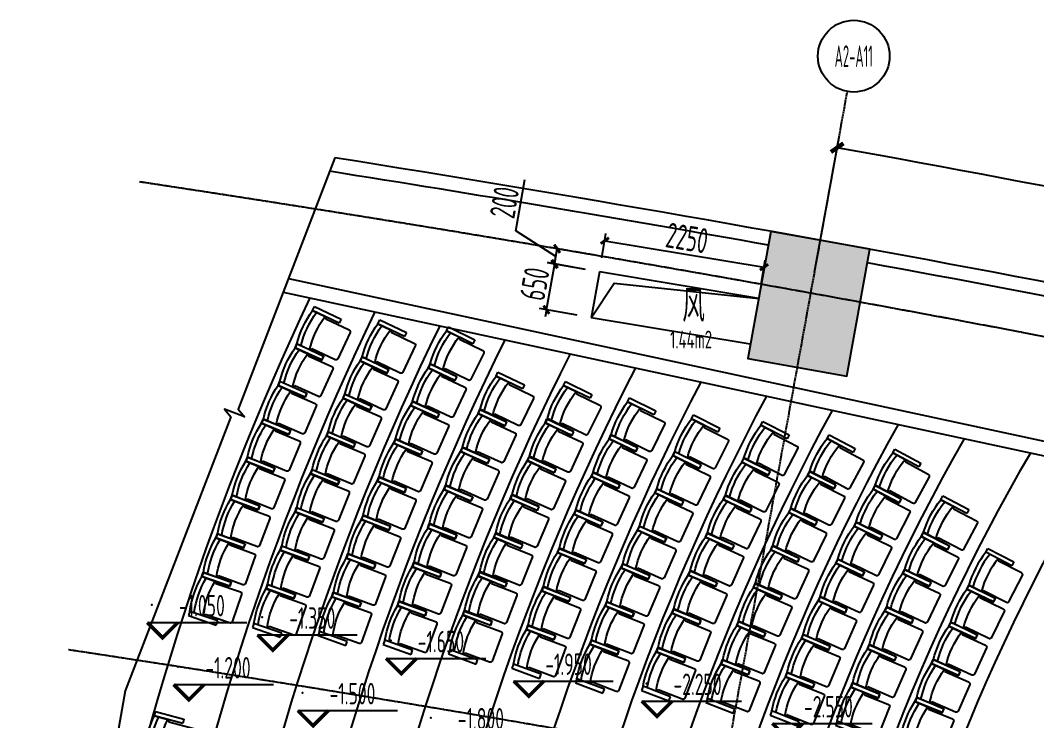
# Model space of a CAD drawing. Header units: millimetres. Extents: x 11639278 to 23698211, y -13072636 to -5537337.
# Drawn here: x 11766570 to 11780736, y -6315332 to -6305566 of the extents above; entities that cross this region are included whole.
import ezdxf
from ezdxf.enums import TextEntityAlignment as Align

# ---------------------------------------------------------------- set-up
doc = ezdxf.new("R2010")
doc.units = ezdxf.units.MM
doc.header["$LTSCALE"] = 10
doc.linetypes.add('A2-RI-F1$0$CENTER', pattern=[2, 1.25, -0.25, 0.25, -0.25])
doc.linetypes.add('A2-RI-F1$0$DOTE', pattern=[2.4200000000000004, 2, -0.2, 0.02, -0.2])
for name, color, linetype in [('A2-RB-F1$0$A-DIMS-100', 1, 'Continuous'), ('A2-RI-F1$0$$2$A-SYMB', 4, 'Continuous'), ('A2-RI-F1$0$123', 251, 'Continuous'), ('A2-RI-F1$0$A-DIMS-100', 1, 'Continuous'), ('A2-RI-F1$0$A-GRID', 1, 'A2-RI-F1$0$CENTER'), ('A2-RI-F1$0$A-HATH-GRAY', 8, 'Continuous'), ('A2-RI-F1$0$A-HOLE', 2, 'Continuous'), ('A2-RI-F1$0$A-STRS', 50, 'Continuous'), ('A2-RI-F1$0$A-SYMB', 4, 'Continuous'), ('A2-RI-F1$0$A-SYMB-AREA', 4, 'Continuous'), ('A2-RI-F1$0$A-SYMB-NAME', 4, 'Continuous'), ('A2-RI-F1$0$A-SYMB-VOID', 35, 'Continuous'), ('A2-RI-F1$0$A-WALL', 7, 'Continuous'), ('A2-RI-F1$0$an-flor-strs-trds', 1, 'Continuous')]:
    doc.layers.add(name, color=color, linetype=linetype)
doc.styles.add('A2-RB-F1$0$XD2008', font='hzs.shx', dxfattribs={"width": 0.7, "bigfont": 'hztxt.shx'})
doc.styles.add('A2-RI-F1$0$$0$XD2008', font='hzs.shx', dxfattribs={"width": 0.7, "bigfont": 'hztxt.shx'})
doc.styles.add('A2-RI-F1$0$ECADI', font='hzs.shx', dxfattribs={"width": 0.7, "bigfont": 'hztxt.shx'})
doc.styles.add('A2-RI-F1$0$XD2008', font='hzs.shx', dxfattribs={"width": 0.7, "bigfont": 'hztxt.shx'})
doc.dimstyles.new('A2-RB-F1$0$XD100$0', dxfattribs={"dimscale": 100, "dimtxt": 3.5, "dimasz": 1, "dimexe": 1, "dimexo": 2, "dimgap": 0.5, "dimtad": 1, "dimdec": 0, "dimdsep": 46, "dimtxsty": 'A2-RB-F1$0$XD2008', "dimblk1": 'A2-RB-F1$0$_ArchTick', "dimblk2": 'A2-RB-F1$0$_ArchTick', "dimsah": 1, "dimcen": 2.5, "dimclrt": 4, "dimaunit": 1, "dimadec": 0, "dimazin": 0, "dimtfac": 1, "dimtdec": 0, "dimtix": 1, "dimtmove": 1, "dimatfit": 3, "dimfxl": 0, "dimtolj": 1, "dimtzin": 0, "dimarcsym": 0})
doc.dimstyles.new('A2-RI-F1$0$XD150', dxfattribs={"dimscale": 150, "dimtxt": 3, "dimasz": 1.5, "dimexe": 1, "dimexo": 2, "dimgap": 0.5, "dimtad": 1, "dimdec": 0, "dimdsep": 46, "dimtxsty": 'A2-RI-F1$0$XD2008', "dimcen": 2.5, "dimclrt": 4, "dimaunit": 1, "dimadec": 0, "dimazin": 0, "dimtfac": 1, "dimtdec": 0, "dimtix": 1, "dimtmove": 2, "dimatfit": 3, "dimfxl": 0, "dimtolj": 1, "dimtzin": 0, "dimarcsym": 0})

# ---------------------------------------------------------------- blocks, each defined once
blk = doc.blocks.new('A2-RB-F1$0$_ArchTick')
at = {"color": 0, "linetype": 'ByBlock', "const_width": 0.4}
blk.add_lwpolyline([(-0.5, -0.5), (0.5, 0.5)], dxfattribs=at)
blk = doc.blocks.new('*D720')
at = {"layer": 'A2-RB-F1$0$A-DIMS-100', "color": 0, "lineweight": -2, "transparency": 16777216}
for p, q in [((11774018.22373601, -6308961.625550547), (11774036.03612389, -6308863.224743446)), ((11773902.43159607, -6309601.294981929), (11774018.22373601, -6308961.625550547)), ((11774447.04138839, -6309039.249571919), (11773919.82292891, -6308943.813162668)), ((11774331.24924845, -6309678.919003302), (11773804.03078897, -6309583.48259405)), ((11773902.43159607, -6309601.294981929), (11773884.61920819, -6309699.695789029))]:
    blk.add_line(p, q, dxfattribs=at)
at = {"layer": 'Defpoints', "color": 0, "transparency": 16777216}
for p in [(11774018.22373601, -6308961.625550547), (11774643.84300259, -6309074.874347677), (11774528.05086265, -6309714.543779059)]:
    blk.add_point(p, dxfattribs=at)
at = {"layer": 'A2-RB-F1$0$A-DIMS-100', "color": 0, "lineweight": -2, "transparency": 16777216, "xscale": 100, "yscale": 100, "zscale": 100}
for p, rotation in [((11774018.22373601, -6308961.625550547), 259.739499916916), ((11773902.43159607, -6309601.294981929), 79.73949991691603)]:
    blk.add_blockref('A2-RB-F1$0$_ArchTick', p, dxfattribs=dict(at, rotation=rotation))
at = {"layer": 'A2-RB-F1$0$A-DIMS-100', "color": 4, "transparency": 16777216, "insert": (11773738.92585006, -6309241.382393511), "char_height": 350, "attachment_point": 5, "rotation": 79.73949991691602, "style": 'A2-RB-F1$0$XD2008'}
blk.add_mtext('\\A1;650', dxfattribs=at)
blk = doc.blocks.new('*D721')
at = {"layer": 'A2-RB-F1$0$A-DIMS-100', "color": 0, "lineweight": -2, "transparency": 16777216}
for p, q in [((11774676.67633379, -6308877.587824158), (11774732.84993789, -6308540.05597292)), ((11774716.43327228, -6308638.699234679), (11776936.12938893, -6309008.111278024)), ((11776896.37245044, -6309246.999867504), (11776952.54605453, -6308909.468016264))]:
    blk.add_line(p, q, dxfattribs=at)
at = {"layer": 'Defpoints', "color": 0, "transparency": 16777216}
for p in [(11776936.12938893, -6309008.111278024), (11774643.84300259, -6309074.874347677), (11776863.53911924, -6309444.286391022)]:
    blk.add_point(p, dxfattribs=at)
at = {"layer": 'A2-RB-F1$0$A-DIMS-100', "color": 0, "lineweight": -2, "transparency": 16777216, "xscale": 100, "yscale": 100, "zscale": 100}
for p, rotation in [((11774716.43327228, -6308638.699234679), 170.5511727453971), ((11776936.12938893, -6309008.111278024), 350.5511727453971)]:
    blk.add_blockref('A2-RB-F1$0$_ArchTick', p, dxfattribs=dict(at, rotation=rotation))
at = {"layer": 'A2-RB-F1$0$A-DIMS-100', "color": 4, "transparency": 16777216, "insert": (11775863.21882822, -6308601.457917393), "char_height": 350, "attachment_point": 5, "rotation": 350.55117274539714, "style": 'A2-RB-F1$0$XD2008'}
blk.add_mtext('\\A1;2250', dxfattribs=at)
blk = doc.blocks.new('*D722')
at = {"layer": 'A2-RB-F1$0$A-DIMS-100', "color": 0, "lineweight": -2, "transparency": 16777216}
for p, q in [((11773477.47335686, -6308503.377482502), (11773600.93944943, -6307783.894248516)), ((11774032.84349523, -6308858.883314198), (11773477.47335686, -6308503.377482502)), ((11774483.77766921, -6308825.124188302), (11773952.81082854, -6308734.00823451)), ((11774014.31681479, -6308966.845230519), (11774051.37017566, -6308750.921397876)), ((11774446.72430834, -6309041.048020944), (11773915.75746767, -6308949.932067153))]:
    blk.add_line(p, q, dxfattribs=at)
at = {"layer": 'Defpoints', "color": 0, "transparency": 16777216}
for p in [(11774051.37017566, -6308750.921397876), (11774680.89636346, -6308858.950515034), (11774643.84300259, -6309074.874347676)]:
    blk.add_point(p, dxfattribs=at)
at = {"layer": 'A2-RB-F1$0$A-DIMS-100', "color": 0, "lineweight": -2, "transparency": 16777216, "xscale": 100, "yscale": 100, "zscale": 100}
for p, rotation in [((11774051.37017566, -6308750.921397876), 80.26266574887535), ((11774014.31681479, -6308966.845230519), 260.2626657488754)]:
    blk.add_blockref('A2-RB-F1$0$_ArchTick', p, dxfattribs=dict(at, rotation=rotation))
at = {"layer": 'A2-RB-F1$0$A-DIMS-100', "color": 4, "transparency": 16777216, "insert": (11773317.44787212, -6308105.581247936), "char_height": 350, "attachment_point": 5, "rotation": 80.26266574887535, "style": 'A2-RB-F1$0$XD2008'}
blk.add_mtext('\\A1;200', dxfattribs=at)
blk = doc.blocks.new('A2-RI-F1$0$$2$ECADI-TAG-HGHT（国标）')
at = {"color": 1}
blk.add_line((-2.121320343559546, 2.121320343559546), (11.76789873223262, 2.121320343559546), dxfattribs=at)
at = {"color": 1, "const_width": 0.5}
blk.add_lwpolyline([(-2.121320343559546, 2.121320343559546), (0, 0), (2.121320343559546, 2.121320343559546)], dxfattribs=at)
at = {"color": 1}
blk.add_point((-1.480769230769231, 4.6), dxfattribs=at)
at = {"style": 'A2-RI-F1$0$$0$XD2008', "width": 0.7}
blk.add_attdef('FL', text='', height=3, dxfattribs=at).set_placement((-2.688785023899595, 2.967328765217609), align=Align.RIGHT)
for tag, p in [('F.F.L.', (2.283611041903605, 2.967328765217609)), ('T.O.S.', (2.283611041903605, -1.104423031572336))]:
    blk.add_attdef(tag, p, '', height=3, dxfattribs=at)
blk = doc.blocks.new('A2-RI-F1$0$LEC-SEAT')
for p, q in [((-21, -0.8761491314508021), (-23.25, -0.8761491314508021)), ((-23.25, -0.8761491314508021), (-23.25, -15.8761491314508)), ((-21, -0.8761491314508021), (-21, -8.01554912024585)), ((-21, -15.8761491314508), (-21, -0.8761491314508021)), ((-2.25, -0.8761491314508021), (0, -0.8761491314508021)), ((-2.25, -15.8761491314508), (-2.25, -0.8761491314508021)), ((0, -0.8761491314508021), (0, -15.8761491314508)), ((-21.00000000001455, -8.01554912024585), (-20, -8.744507682713447)), ((-20, -8.744507682713447), (-20, -21.93965517242032)), ((-2.25, -8.01554912024585), (-3.25, -8.744507682698895)), ((-3.25, -21.93965517242032), (-3.25, -8.744507682698895)), ((-23.25, -15.8761491314508), (-21, -15.8761491314508)), ((0, -15.8761491314508), (-2.25, -15.8761491314508)), ((-19, -22.93965517242032), (-4.25, -22.93965517242032))]:
    blk.add_line(p, q)
for centre, radius, start, end in [((-11.625, -50.59541755951068), 50.5954175595173, 79.32175774559357, 100.678242254391), ((-11.625, -50.64130033686524), 48.39130033686291, 78.82927160819938, 101.1707283917877), ((-11.625, -50.78023831768951), 43.78023831768208, 77.63505639583515, 102.3649436041496), ((-19, -21.93965517242032), 1, 180, 270), ((-4.25, -21.93965517242032), 1, 269.999999999999, 359.9999999999994)]:
    blk.add_arc(centre, radius, start, end)
blk = doc.blocks.new('A2-RI-F1$0$ECADI-TAG-GRID')
at = {"color": 13}
blk.add_circle((0, 0), 5, dxfattribs=at)
at = {"style": 'A2-RI-F1$0$ECADI', "width": 0.7}
blk.add_attdef('GRID', text='', height=5, dxfattribs=at).set_placement((0, 0), align=Align.MIDDLE)
blk = doc.blocks.new('A2-RI-F1$0$_ArchTick')
at = {"color": 0, "linetype": 'ByBlock', "const_width": 0.4}
blk.add_lwpolyline([(-0.5, -0.5), (0.5, 0.5)], dxfattribs=at)
blk = doc.blocks.new('*D1600')
at = {"layer": 'A2-RI-F1$0$A-DIMS-100', "color": 0, "lineweight": -2, "ltscale": 3, "transparency": 16777216}
for p, q in [((11777641.52608197, -6309076.310344297), (11777982.1782963, -6307194.448909052)), ((11786761.02147997, -6310862.709350007), (11787155.56904226, -6308991.405362496))]:
    blk.add_line(p, q, dxfattribs=at)
blk.add_arc((11720000.62723222, -6627501.320008716), 325362.4451345189, 78.09407940464406, 79.73949781637734, dxfattribs=at)
at = {"layer": 'Defpoints', "color": 0, "ltscale": 3, "transparency": 16777216}
for p in [(11784074.01340904, -6308510.219995333), (11777588.08890751, -6309371.51276364), (11786699.12989074, -6311156.255651606), (11720000.62723222, -6627501.320008716)]:
    blk.add_point(p, dxfattribs=at)
at = {"layer": 'A2-RI-F1$0$A-DIMS-100', "color": 0, "lineweight": -2, "ltscale": 3, "transparency": 16777216, "xscale": 150, "yscale": 150, "zscale": 150}
for p, rotation in [((11777955.45970907, -6307342.050118724), 169.7394978163773), ((11787124.62324765, -6309138.178513296), 348.0940794046441)]:
    blk.add_blockref('A2-RI-F1$0$_ArchTick', p, dxfattribs=dict(at, rotation=rotation))
at = {"layer": 'A2-RI-F1$0$A-DIMS-100', "color": 4, "ltscale": 3, "transparency": 16777216, "insert": (11782604.15956104, -6307912.794071149), "char_height": 450, "attachment_point": 5, "rotation": 348.91678861051054, "style": 'A2-RI-F1$0$XD2008'}
blk.add_mtext('\\A1;1.65°', dxfattribs=at)
blk = doc.blocks.new('A2-RI-F1$0$5erhfh')
at = {"layer": 'A2-RI-F1$0$A-SYMB-AREA', "style": 'A2-RI-F1$0$ECADI', "width": 0.7}
blk.add_attdef('340M2', text='', height=2.5, dxfattribs=at).set_placement((0, 1.25), align=Align.MIDDLE_LEFT)
at = {"layer": 'A2-RI-F1$0$A-SYMB-NAME', "style": 'A2-RI-F1$0$ECADI', "width": 0.7}
blk.add_attdef('CHINESENAME', (-12.29193252821193, 3.0875), '', height=4.5, dxfattribs=at)
blk = doc.blocks.new('A2-RB-F1')
at = {"layer": 'A2-RB-F1$0$A-DIMS-100'}
dim = blk.add_linear_dim(base=(11774051.37017566, -6308750.921397876), p1=(11774643.84300259, -6309074.874347677), p2=(11774680.89636346, -6308858.950515036), angle=80.26266574887535, text='200', dimstyle='A2-RB-F1$0$XD100$0', dxfattribs=at)
dim.commit()
dim.dimension.update_dxf_attribs({"geometry": '*D722', "text_midpoint": (11773485.92993854, -6308454.09780894), "dimtype": 129})
for p1, p2, distance, picture, middle in [((11774643.84300259, -6309074.874347677), (11776863.53911924, -6309444.286391022), 442.1742602782739, '*D721', (11775863.21882822, -6308601.457917393)), ((11774528.05086265, -6309714.543779058), (11774643.84300259, -6309074.874347677), 635.786722703708, '*D720', (11773738.92585006, -6309241.382393511))]:
    dim = blk.add_aligned_dim(p1=p1, p2=p2, distance=distance, dimstyle='A2-RB-F1$0$XD100$0', dxfattribs=at)
    dim.commit()
    dim.dimension.update_dxf_attribs({"geometry": picture, "text_midpoint": middle})
blk = doc.blocks.new('A2-RI-F1')
at = {"layer": 'A2-RI-F1$0$A-HATH-GRAY', "ltscale": 3}
h = blk.add_hatch(color=256, dxfattribs=at)
h.paths.add_polyline_path([(11790116.08440735, -6326355.420583756), (11789336.48704571, -6326175.721999056), (11789104.02789268, -6327140.176331323), (11789881.7562484, -6327327.629271274)], flags=17)
h.paths.add_polyline_path([(11784982.07750059, -6317845.927547015), (11785569.17010833, -6317969.710703944), (11785692.95326526, -6317382.618096206), (11785105.86065752, -6317258.834939277)])
h.paths.add_polyline_path([(11783331.63540817, -6325673.828983516), (11783918.72801591, -6325797.612140444), (11784042.51117283, -6325210.519532707), (11783455.4185651, -6325086.736375777)], flags=17)
h.paths.add_polyline_path([(11787538.95659537, -6310566.061386202), (11786168.76169603, -6310278.714510296), (11785797.41200836, -6312039.993362097), (11787167.60690771, -6312327.340238004)])
h.paths.add_polyline_path([(11778410.62245153, -6308757.447392059), (11777032.7416437, -6308509.562804598), (11776712.11847465, -6310280.778366802), (11778089.99928248, -6310528.662954263)])
h.paths.add_polyline_path([(11790242.3600651, -6324537.328204209), (11791465.11188933, -6319482.900487989), (11790976.76614521, -6319370.335921482), (11791211.09430416, -6318398.12723396), (11791992.60684113, -6318578.287661324), (11790534.71163159, -6324604.715762605)])
edge = h.paths.add_edge_path()
edge.add_arc((11715428.67205148, -6654719.330084357), 328247.9795160223, 79.92266014707627, 81.00674811684888, ccw=False)
edge.add_line((11772864.63270262, -6331535.409567832), (11773061.22478829, -6330451.810558354))
edge.add_line((11773061.22478829, -6330451.810558354), (11774438.40910733, -6330701.106125399))
edge.add_line((11774438.40910733, -6330701.106125399), (11774242.24376963, -6331784.782944146))
edge.add_arc((11720000.66023522, -6627501.219028139), 300649.8959829168, 78.2274827493768, 79.60609913589502, ccw=False)
edge.add_line((11781341.20636825, -6333175.383677858), (11781568.29230941, -6332098.352867032))
edge.add_line((11781568.29230941, -6332098.352867032), (11782938.28711665, -6332386.645067665))
edge.add_line((11782938.28711665, -6332386.645067665), (11782711.08888637, -6333464.210995262))
edge.add_arc((11720000.66025055, -6627501.218953365), 300649.8959065875, 77.05850786861481, 77.96068022842718, ccw=False)
edge.add_line((11787332.99463505, -6334488.050896065), (11787450.15923036, -6334001.944412149))
edge.add_line((11787450.15923036, -6334001.944412149), (11788229.75659201, -6334181.64299685))
edge.add_line((11788229.75659201, -6334181.64299685), (11788112.58213476, -6334667.770404884))
edge.add_line((11788112.58213476, -6334667.770404884), (11791758.17982042, -6335546.492573418))
edge.add_line((11791758.17982042, -6335546.492573418), (11791875.34972358, -6335060.364067676))
edge.add_line((11791875.34972358, -6335060.364067676), (11792167.69873419, -6335127.751036939))
edge.add_line((11792167.69873419, -6335127.751036939), (11793115.12148292, -6331196.970241321))
edge.add_line((11793115.12148292, -6331196.970241321), (11789518.12823036, -6330329.998559081))
edge.add_line((11789518.12823036, -6330329.998559081), (11789588.42323071, -6330038.350461305))
edge.add_line((11789588.42323071, -6330038.350461305), (11792893.76428709, -6330835.029860979))
edge.add_line((11792893.76428709, -6330835.029860979), (11793527.30042168, -6328206.553466046))
edge.add_line((11793527.30042168, -6328206.553466046), (11790221.95518572, -6327409.877326669))
edge.add_line((11790221.95518572, -6327409.877326669), (11790291.81084261, -6327117.872597164))
edge.add_line((11790291.81084261, -6327117.872597164), (11793598.84220926, -6327909.006524483))
edge.add_line((11793598.84220926, -6327909.006524483), (11793761.62991507, -6327234.339242093))
edge.add_line((11793761.62991507, -6327234.339242093), (11794248.8782661, -6327346.650857532))
edge.add_line((11794248.8782661, -6327346.650857532), (11795889.11156035, -6320541.454822238))
edge.add_line((11795889.11156035, -6320541.454822238), (11795401.86320933, -6320429.143206801))
edge.add_line((11795401.86320933, -6320429.143206801), (11795636.30384598, -6319456.961643168))
edge.add_line((11795636.30384598, -6319456.961643168), (11796415.78872992, -6319636.63310398))
edge.add_line((11796415.78872992, -6319636.63310398), (11794305.0862716, -6328393.767867261))
edge.add_line((11794305.0862716, -6328393.767867261), (11793818.89614066, -6328277.065346335))
edge.add_line((11793818.89614066, -6328277.065346335), (11793208.84808423, -6330808.106095122))
edge.add_line((11793208.84808423, -6330808.106095122), (11793694.92826932, -6330925.264351713))
edge.add_line((11793694.92826932, -6330925.264351713), (11792418.74809936, -6336220.03325031))
edge.add_arc((11720132.33392726, -6626770.158887025), 299407.249714115, 76.02894159591493, 81.04323988807005)
edge.add_line((11766746.75925568, -6331013.846135003), (11766739.78624526, -6330506.692948949))
at = {"layer": 'A2-RI-F1$0$A-GRID', "linetype": 'A2-RI-F1$0$DOTE'}
blk.add_line((11773366.55313329, -6332692.502865438), (11778097.40129376, -6306557.922794865), dxfattribs=at)
for radius, end in [(323299.9999999902, 81.42036267347753), (316699.9999999902, 81.4211013305842)]:
    blk.add_arc((11720000.63904913, -6627501.320939044), radius, 75.58928457788856, end, dxfattribs=at)
at = {"layer": 'A2-RI-F1$0$A-HOLE'}
for p, q in [((11774643.84315732, -6309074.873619099), (11774528.05101738, -6309714.54305048)), ((11776863.53927397, -6309444.285662443), (11774643.84315732, -6309074.873619099)), ((11776744.95211449, -6310083.48993381), (11774528.05101738, -6309714.54305048))]:
    blk.add_line(p, q, dxfattribs=at)
at = {"layer": 'A2-RI-F1$0$A-STRS'}
for radius, start, end in [(37399.99999999999, 154.6140752728527, 185.4986605495636), (36499.99999999999, 154.2819379971091, 185.8369615013117), (35599.99999999999, 153.9325063252658, 186.1928968732331), (34699.99999999999, 153.564378142525, 186.567898641661), (33799.99999999999, 153.1759935900987, 186.9635601461279), (32899.99999999999, 152.7656120180911, 187.3816596928921), (32000, 152.33128482189, 187.824188623009), (31100, 151.8708228018859, 188.2933847512093), (30200, 151.3817574288736, 188.791772160322), (29300, 150.8612938650254, 189.3222096484175), (28400, 150.3062541861148, 189.8879486905606), (27500, 149.7130085468426, 190.4927049835678), (26600, 149.0773897138551, 191.1407461642933)]:
    blk.add_arc((11804395.38643853, -6325469.483379744), radius, start, end, dxfattribs=at)
at = {"layer": 'A2-RI-F1$0$A-SYMB-VOID', "ltscale": 500}
blk.add_lwpolyline([(11774528.05101738, -6309714.54305048), (11774846.97043377, -6309233.317387466), (11776863.50690175, -6309444.464495961)], dxfattribs=at)
at = {"layer": 'A2-RI-F1$0$A-WALL'}
for p, q in [((11770306.99790688, -6309166.408034592), (11783370.21013534, -6311982.403735067)), ((11770234.48113146, -6309355.369962646), (11783480.95858773, -6312210.871573653))]:
    blk.add_line(p, q, dxfattribs=at)
at = {"layer": 'A2-RI-F1$0$A-WALL', "ltscale": 3}
blk.add_lwpolyline([(11778410.62245153, -6308757.447392059), (11777032.7416437, -6308509.562804598), (11776712.11847465, -6310280.778366802), (11778089.99928248, -6310528.662954263), (11778410.62245153, -6308757.447392059)], dxfattribs=at)
at = {"layer": 'A2-RI-F1$0$A-WALL'}
for centre, radius, start, end in [((11720000.63904913, -6627501.320939025), 324049.9999999708, 77.43885701328405, 80.95343476523328), ((11720342.56173027, -6626794.480919216), 323100.0000008472, 79.90096917646284, 81.00104677890724), ((11720342.56173027, -6626794.480919216), 323100.0000008472, 78.25168363463801, 79.6527049514519)]:
    blk.add_arc(centre, radius, start, end, dxfattribs=at)
at = {"layer": 'A2-RI-F1$0$an-flor-strs-trds'}
for points in [[(11770953.32910117, -6307482.218577374), (11769607.51840292, -6310989.089682184), (11769694.60297118, -6311096.868520416), (11769414.64539081, -6310989.055009223), (11769501.72995908, -6311096.833847449), (11768030.55497967, -6314917.009843695)], [(11768030.55497967, -6314917.009843695), (11767332.96058404, -6318887.498338261), (11767439.05722116, -6318976.624673259), (11767143.64393873, -6318924.365773899), (11767249.74057586, -6319013.492108894), (11766569.51987802, -6322858.698027763)]]:
    blk.add_lwpolyline(points, dxfattribs=at)
ref = blk.add_blockref('A2-RI-F1$0$5erhfh', (11777025.27872399, -6310080.3836055), dxfattribs=dict(xscale=100, yscale=100, zscale=100))
ref.add_attrib('340M2', '1.44m2', (11775626.27087944, -6310141.78393509), dxfattribs={"layer": 'A2-RI-F1$0$A-SYMB-AREA', "height": 250, "style": 'A2-RI-F1$0$ECADI', "width": 0.7})
ref.add_attrib('CHINESENAME', '风', (11775796.08547119, -6309771.633605381), dxfattribs={"layer": 'A2-RI-F1$0$A-SYMB-NAME', "height": 450, "style": 'A2-RI-F1$0$ECADI', "width": 0.7})
at = {"layer": 'A2-RI-F1$0$$2$A-SYMB', "xscale": 99.99999999989086, "yscale": 99.99999999989086, "zscale": 99.99999999989086}
for p, values in [((11768552.23152962, -6314175.236120746), {'F.F.L.': '-1.050'}), ((11770089.14660283, -6314348.163737946), {'F.F.L.': '-1.350'}), ((11771880.67355097, -6314675.928641665), {'F.F.L.': '-1.650'}), ((11773658.10376073, -6314991.325154525), {'F.F.L.': '-1.950'}), ((11768919.90339544, -6315040.946385035), {'F.F.L.': '-1.200'}), ((11775445.00827251, -6315271.658374076), {'F.F.L.': '-2.250'}), ((11770650.99640757, -6315402.425210479), {'F.F.L.': '-1.500'}), ((11777264.87914284, -6315584.225449917), {'F.F.L.': '-2.550'}), ((11772438.81863658, -6315752.484448479), {'F.F.L.': '-1.800'})]:
    blk.add_blockref('A2-RI-F1$0$$2$ECADI-TAG-HGHT（国标）', p, dxfattribs=at).add_auto_attribs(values)
at = {"layer": 'A2-RI-F1$0$123', "linetype": 'Continuous'}
for p, xscale, yscale, zscale, rotation in [((11770376.6717347, -6310123.791403629), -27.37254901939964, 27.37254901975393, 27.37254901960838, 64.81774994642414), ((11771284.56588758, -6310305.920823421), -27.37254901987555, 27.37254901975393, 27.37254901960838, 64.46774994427976), ((11772235.83882202, -6310400.440781262), -27.37254901997005, 27.37254901975394, 27.37254901960838, 63.94274994441798), ((11770139.83768619, -6310647.126197957), -27.37254901967192, 27.37254901975394, 27.37254901960838, 65.69774994453785), ((11771045.19153514, -6310826.908564709), -27.37254902004259, 27.37254901975393, 27.37254901960838, 65.36774994534991), ((11771990.03527502, -6310923.406725291), -27.37254901968966, 27.37254901975393, 27.37254901960838, 64.8727499453111), ((11772930.6664735, -6311035.083834305), -27.37254901909135, 27.37254901975393, 27.37254901960838, 64.37774994579523), ((11769911.06910062, -6311174.036634121), -27.37254901974524, 27.37254901975393, 27.37254901960838, 66.5777499445576), ((11773866.89363164, -6311161.8737837), -27.37254902003848, 27.37254901975393, 27.37254901960838, 63.88274994486081), ((11770814.03003349, -6311351.591961946), -27.37254901963368, 27.37254901975393, 27.37254901960838, 66.26774994430785), ((11774756.8874588, -6311388.816607883), -27.37254902002093, 27.37254901975394, 27.37254901960838, 63.55274994544874), ((11771752.75228889, -6311450.293379921), -27.37254901966811, 27.37254901975393, 27.37254901960838, 65.80274994446907), ((11772687.61081951, -6311563.255181879), -27.37254902012137, 27.37254901975393, 27.37254901960838, 65.33774994546052), ((11769690.41994244, -6311704.398418643), -27.37254901966823, 27.37254901975393, 27.37254901960838, 67.45774994521445), ((11773618.4361887, -6311690.420717549), -27.37254901968966, 27.37254901975393, 27.37254901960838, 64.8727499453111), ((11775643.22980951, -6311625.512269972), -27.37254901960756, 27.37254901975393, 27.37254901960838, 63.22274994723043), ((11776606.54827413, -6311712.010067906), -27.37254902025025, 27.37254901975393, 27.37254901960838, 62.5627499446942), ((11770591.13841826, -6311879.841557348), -27.37254901969256, 27.37254901975393, 27.37254901960838, 67.1677499462825), ((11771524.0523777, -6311980.961932737), -27.37254901928459, 27.37254901975393, 27.37254901960838, 66.73274994555423), ((11774507.36694499, -6311912.362113068), -27.37254901952083, 27.37254901975393, 27.37254901960838, 64.5627499465193), ((11777523.79466239, -6311895.906253856), -27.37254902003694, 27.37254901975393, 27.37254901960838, 62.06774994503284), ((11772453.4384637, -6312095.424639011), -27.37254901921947, 27.37254901975393, 27.37254901960838, 66.29774994660349), ((11778436.93153531, -6312092.307906399), -27.37254901932017, 27.37254901975393, 27.37254901960838, 61.56774994509568), ((11769477.94226084, -6312238.086443905), -27.37254901968377, 27.37254901975394, 27.37254901960838, 68.33774994563797), ((11773379.148015, -6312223.181575868), -27.37254901998048, 27.37254901975394, 27.37254901960838, 65.8627499441876), ((11775392.97322423, -6312143.498072984), -27.3725490200506, 27.37254901975393, 27.37254901960838, 64.25274994407228), ((11776348.20838984, -6312232.197934635), -27.37254901942387, 27.37254901975393, 27.37254901960838, 63.63274994451394), ((11770376.57168463, -6312411.527013235), -27.37254901934018, 27.37254901975394, 27.37254901960838, 68.0677499463497), ((11777261.71313439, -6312413.105221812), -27.3725490196261, 27.37254901975393, 27.37254901960838, 63.16774994762278), ((11771303.9957942, -6312515.272574961), -27.37254901956507, 27.37254901975394, 27.37254901960838, 67.66274994554935), ((11774267.11368902, -6312440.224553298), -27.37254901954782, 27.37254901975393, 27.37254901960838, 65.572749943616), ((11772228.215145, -6312631.442810386), -27.37254901961668, 27.37254901975394, 27.37254901960838, 67.25774994483871), ((11775152.06834833, -6312665.89877299), -27.37254901953103, 27.37254901975393, 27.37254901960838, 65.2827499473173), ((11778171.53730392, -6312605.636200506), -27.37254901962106, 27.37254901975394, 27.37254901960838, 62.69774994755618), ((11769273.68617741, -6312774.974817652), -27.37254901925124, 27.37254901975393, 27.37254901960838, 69.21774994635916), ((11773149.10054955, -6312759.997303914), -27.372549019252, 27.37254901975393, 27.37254901960838, 66.85274994530552), ((11776099.62750881, -6312757.119317411), -27.37254901965364, 27.37254901975393, 27.37254901960838, 64.70274994630222), ((11779109.29008911, -6312748.292869611), -27.37254901894951, 27.37254901975393, 27.37254901960838, 62.08274994627796), ((11770170.38277374, -6312946.517144179), -27.37254901932494, 27.37254901975393, 27.37254901960838, 68.96774994593872), ((11774036.20234532, -6312972.239904733), -27.37254901965409, 27.37254901975393, 27.37254901960838, 66.5827499434853), ((11777009.60880222, -6312935.240171304), -27.37254902009371, 27.37254901975393, 27.37254901960838, 64.2677499447419), ((11771092.64051405, -6313053.084538274), -27.37254901983718, 27.37254901975393, 27.37254901960838, 68.5927499438704), ((11777916.31800304, -6313124.098488476), -27.37254901939138, 27.37254901975393, 27.37254901960838, 63.82774994672207), ((11772012.00409009, -6313171.159220241), -27.37254901944861, 27.37254901975393, 27.37254901960838, 68.2177499461036), ((11774920.59303262, -6313192.545551028), -27.372549019427, 27.37254901975393, 27.37254901960838, 66.31274994409989), ((11769077.69987434, -6313314.936892699), -27.37254901949293, 27.37254901975393, 27.37254901960838, 70.09774994446227), ((11772928.3624726, -6313300.70763636), -27.37254901970496, 27.37254901975393, 27.37254901960838, 67.842749945873), ((11775860.89232272, -6313286.591151815), -27.37254901919023, 27.37254901975393, 27.37254901960838, 65.77274994619597), ((11778847.94157155, -6313266.021733597), -27.37254902007095, 27.37254901975393, 27.37254901960838, 63.25274994537875), ((11769972.62255961, -6313484.679949366), -27.37254901965778, 27.37254901975393, 27.37254901960838, 69.867749946426), ((11773814.70466546, -6313508.242853073), -27.37254901963677, 27.37254901975393, 27.37254901960838, 67.59274994356402), ((11776767.57458545, -6313462.11865605), -27.37254902004259, 27.37254901975393, 27.37254901960838, 65.36774994534991), ((11780032.83160942, -6312918.394154645), 27.37254901969684, 27.37254901969684, 27.37254901969684, 62.81774994491677), ((11770890.04222043, -6313594.256131906), -27.37254901923831, 27.37254901975393, 27.37254901960838, 69.52274994681758), ((11771804.86599565, -6313714.422354611), -27.3725490199236, 27.37254901975393, 27.37254901960838, 69.17774994519495), ((11777671.3729011, -6313647.493112659), -27.37254901986076, 27.37254901975396, 27.37254901960838, 64.95774994366984), ((11768890.02958304, -6313857.845296808), -27.37254902010443, 27.37254901975393, 27.37254901960838, 70.97774994476252), ((11772716.99968508, -6313845.151145168), -27.37254901890614, 27.37254901975393, 27.37254901960838, 68.83274994699627), ((11774698.62208063, -6313723.268215962), -27.37254901986552, 27.37254901975393, 27.37254901960838, 67.3427499448097), ((11775632.08608959, -6313820.428786483), -27.37254901914545, 27.37254901975393, 27.37254901960838, 66.84274994648061), ((11778597.2190131, -6313788.979115142), -27.37254901915563, 27.37254901975394, 27.37254901960838, 64.42274994597243), ((11769783.33983661, -6314025.882645179), -27.37254902001581, 27.37254901975393, 27.37254901960838, 70.76774994510829), ((11770696.25428945, -6314138.644779969), -27.37254901915196, 27.37254901975393, 27.37254901960838, 70.45274994702056), ((11773602.68947591, -6314048.066844955), -27.37254901936763, 27.37254901975393, 27.37254901960838, 68.60274994527934), ((11776535.69969201, -6313993.546481416), -27.37254901931032, 27.37254901975392, 27.37254901960838, 66.46774994562178), ((11779491.18558994, -6314002.991081707), -27.37254901990371, 27.37254901975393, 27.37254901960838, 64.01774994566841), ((11771606.85901133, -6314261.07970386), -27.37254901955481, 27.37254901975393, 27.37254901960838, 70.13774994628237), ((11774486.22722449, -6314257.8952595), -27.37254901955379, 27.37254901975393, 27.37254901960838, 68.37274994386075), ((11777436.7972703, -6314175.616496941), -27.372549019787, 27.37254901975393, 27.37254901960838, 66.08774994373033), ((11772515.07528894, -6314393.165287757), -27.37254901994508, 27.37254901975393, 27.37254901960838, 69.82274994604505), ((11775413.28860476, -6314358.446047487), -27.3725490195304, 27.37254901975393, 27.37254901960838, 67.91274994591431), ((11778357.22695911, -6314316.94695342), -27.37254901956769, 27.37254901975393, 27.37254901960838, 65.59274994682605), ((11776314.06958538, -6314529.327775983), -27.37254901979445, 27.37254901975394, 27.37254901960838, 67.56774994395644), ((11779249.4677566, -6314525.791730592), -27.37254902037298, 27.37254901975393, 27.37254901960838, 65.21774994441456), ((11773400.22265661, -6314591.544139691), -27.37254901986815, 27.37254901975394, 27.37254901960838, 69.6127499462503), ((11774283.47710169, -6314796.253911614), -27.37254901949857, 27.37254901975393, 27.37254901960838, 69.4027499469475), ((11777212.68234965, -6314708.263225954), -27.37254902001943, 27.37254901975393, 27.37254901960838, 67.21774994586124), ((11775204.57617305, -6314900.455303272), -27.37254901916653, 27.37254901975393, 27.37254901960838, 68.98274994599959), ((11778128.06548058, -6314849.705098353), -27.3725490191631, 27.37254901975393, 27.37254901960838, 66.76274994593412), ((11776102.76595302, -6315069.265063759), -27.37254901961129, 27.37254901975394, 27.37254901960838, 68.66774994409936), ((11779018.75164669, -6315053.539877016), -27.37254902003789, 27.37254901975393, 27.37254901960838, 66.4177499450779), ((11776999.11530938, -6315245.226124953), -27.37254901955424, 27.37254901975393, 27.37254901960838, 68.34774994381156), ((11777909.83013243, -6315387.031402426), -27.3725490197295, 27.37254901975393, 27.37254901960838, 67.93274994428982), ((11778799.1384599, -6315586.004033195), -27.372549019256, 27.37254901975393, 27.37254901960838, 67.61774994511389), ((11768263.22910943, -6315810.844444841), -27.37254901954879, 27.37254901975393, 27.37254901960838, 74.6407288556739)]:
    blk.add_blockref('A2-RI-F1$0$LEC-SEAT', p, dxfattribs=dict(at, xscale=xscale, yscale=yscale, zscale=zscale, rotation=rotation))
at = {"layer": 'A2-RI-F1$0$A-SYMB'}
ref = blk.add_blockref('A2-RI-F1$0$ECADI-TAG-GRID', (11778186.46323315, -6306065.918759362), dxfattribs=dict(at, xscale=100, yscale=100, zscale=100))
ref.add_attrib('GRID', 'A2-A11', dxfattribs={"layer": '0', "extrusion": (0, 0, -1), "height": 300, "style": 'A2-RI-F1$0$ECADI', "text_generation_flag": 2, "width": 0.5}).set_placement((-11778186.46323315, -6306065.918759362), align=Align.MIDDLE)
at = {"layer": 'A2-RI-F1$0$A-DIMS-100', "ltscale": 3}
dim = blk.add_angular_dim_3p(base=(11784074.01340904, -6308510.219995333), center=(11720000.62723221, -6627501.320008716), p1=(11786699.12989074, -6311156.255651605), p2=(11777588.08890751, -6309371.512763639), dimstyle='A2-RI-F1$0$XD150', override={"dimscale": 150, "dimasz": 1, "dimblk": 'A2-RI-F1$0$_ArchTick', "dimaunit": 0, "dimadec": 2}, dxfattribs=at)
dim.commit()
dim.dimension.update_dxf_attribs({"geometry": '*D1600', "text_midpoint": (11782604.15956104, -6307912.794071149)})

msp = doc.modelspace()

# ---------------------------------------------------------------- block references
for name in ['A2-RI-F1', 'A2-RB-F1']:
    msp.add_blockref(name, (0, 0))

doc.saveas('drawing.dxf')
